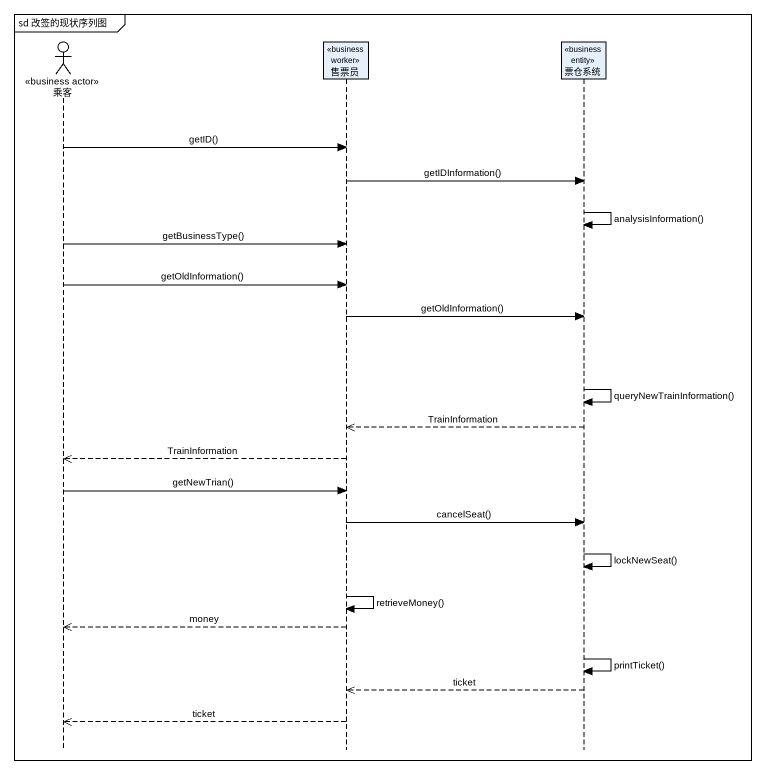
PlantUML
@startuml
mainframe sd 改签的现状序列图
hide footbox
actor 乘客 <<business actor>>
participant 售票员 <<business worker>>
participant 票仓系统 <<business entity>>

乘客 -> 售票员 : getID()
售票员 -> 票仓系统 : getIDInformation()
票仓系统 -> 票仓系统 : analysisInformation()
乘客 -> 售票员 : getBusinessType()
乘客 -> 售票员 : getOldInformation()
售票员 -> 票仓系统 : getOldInformation()
票仓系统 -> 票仓系统 : queryNewTrainInformation()
票仓系统 -->> 售票员 : TrainInformation
售票员 -->> 乘客 : TrainInformation
乘客 -> 售票员 : getNewTrian()
售票员 -> 票仓系统 : cancelSeat()
票仓系统 -> 票仓系统 : lockNewSeat()
售票员 -> 售票员 : retrieveMoney()
售票员 -->> 乘客 : money
票仓系统 -> 票仓系统 : printTicket()
票仓系统 -->> 售票员 : ticket
售票员 -->> 乘客 : ticket
@enduml
